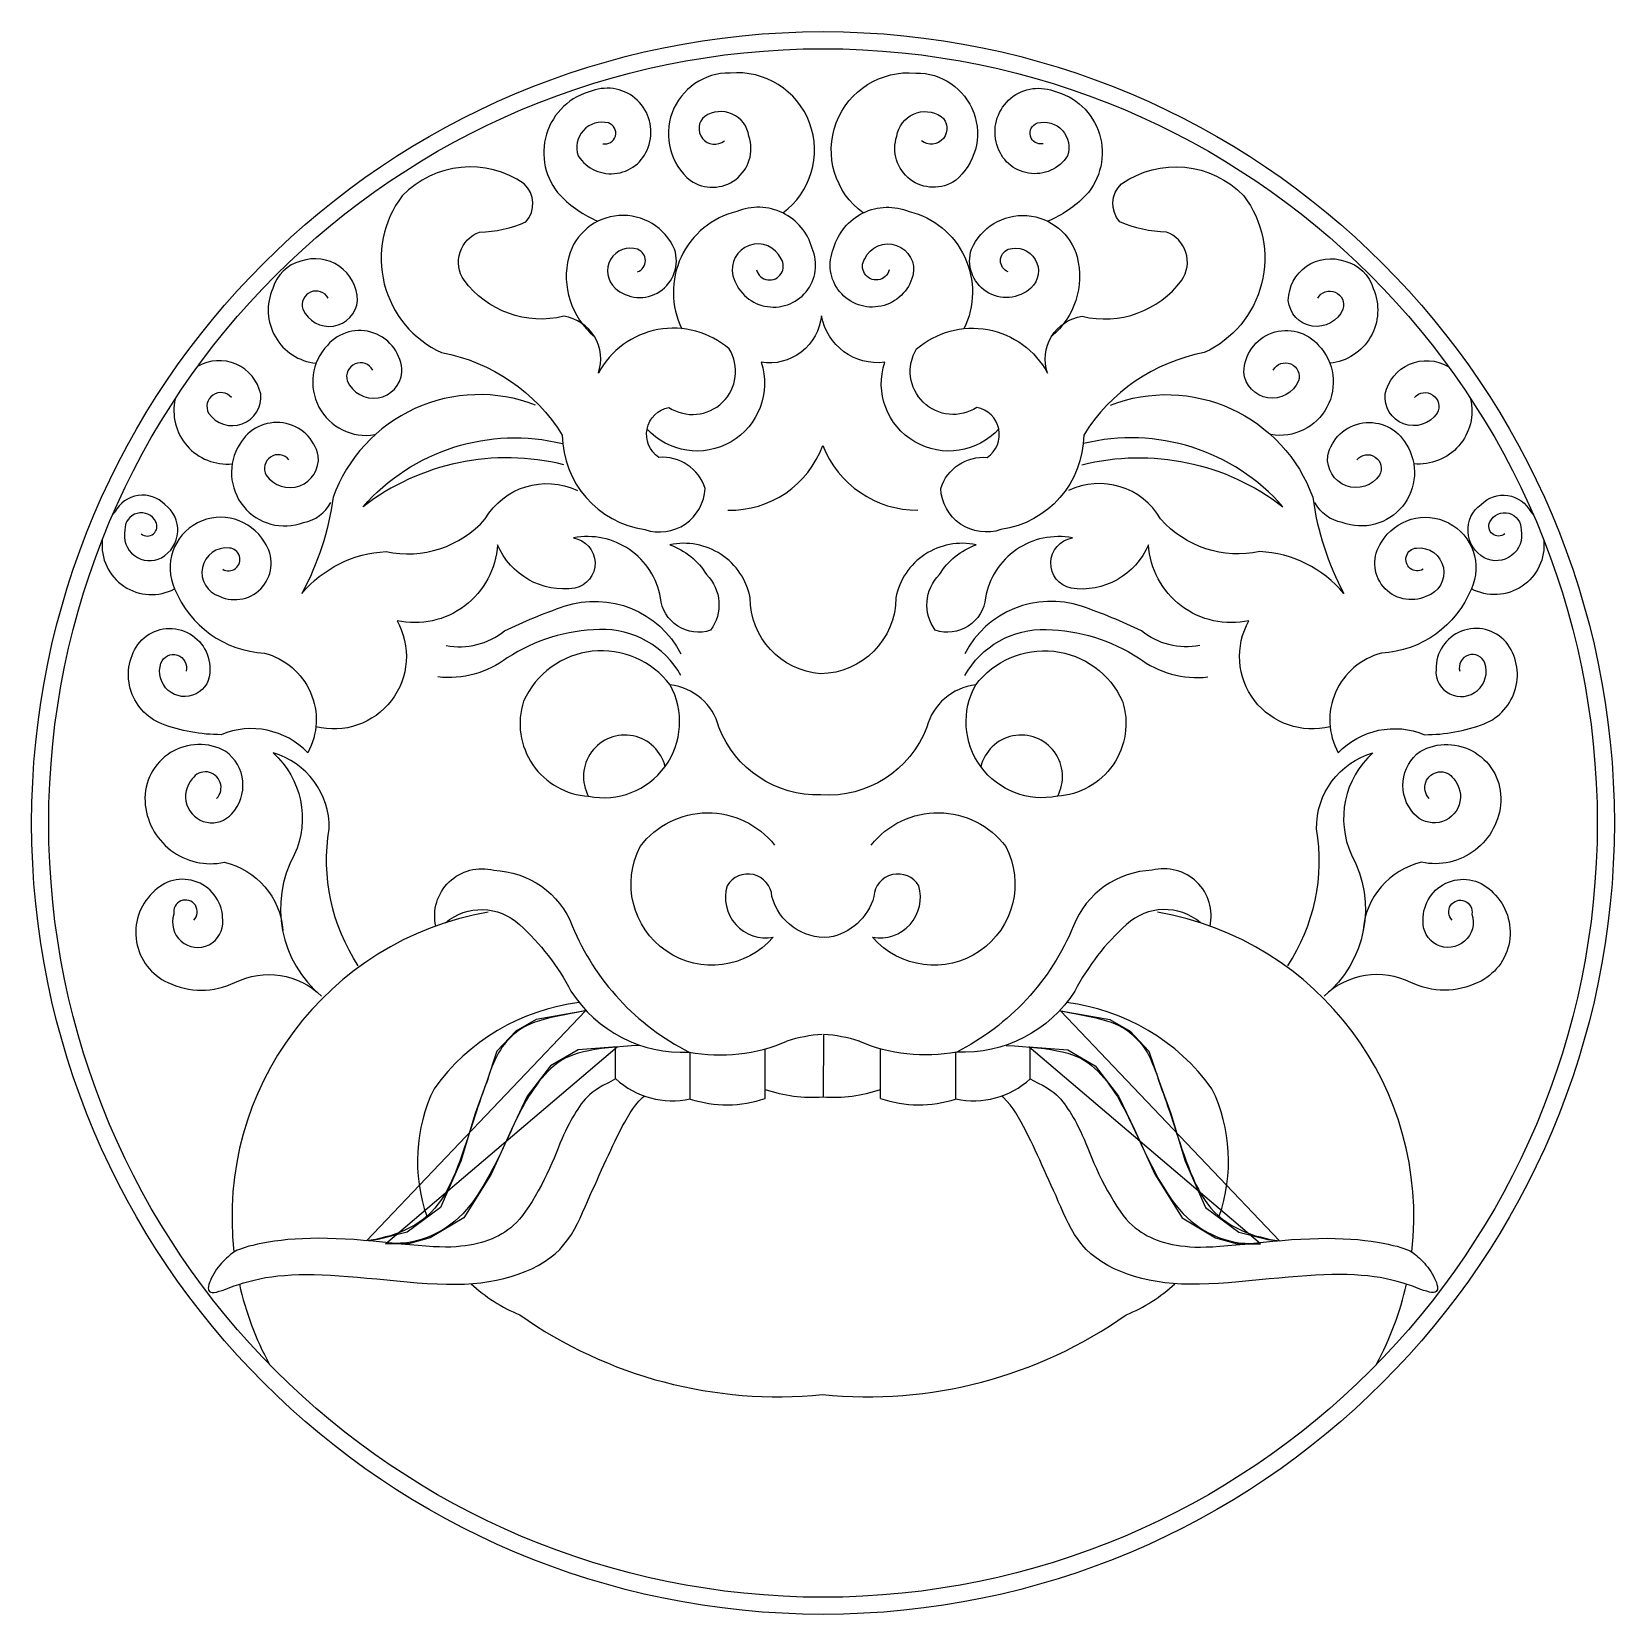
# Model space of a CAD drawing. Header units: metres. Extents: x 141.5 to 224.9, y 368.7 to 452.1.
import ezdxf

# ---------------------------------------------------------------- set-up
doc = ezdxf.new("R2010")
doc.units = ezdxf.units.M
doc.layers.add('3', color=3, linetype='Continuous')
doc.layers.add('4', color=4, linetype='Continuous')

msp = doc.modelspace()

# ---------------------------------------------------------------- linework, layer by layer
at = {"layer": '3'}
for p, q in [((183.23, 399.27), (183.2, 395.98)), ((172.28, 396.92), (172.28, 398.59)), ((180.16, 395.9), (180.16, 398.51)), ((186.23, 395.9), (186.23, 398.51)), ((194.11, 396.92), (194.11, 398.59)), ((176.21, 395.87), (176.21, 398.33)), ((190.19, 395.87), (190.19, 398.33))]:
    msp.add_line(p, q, dxfattribs=at)
for points in [[(181.08, 442.53, 0.76), (178.31, 449.89, 0.71), (176.22, 444.23, 0.72), (179.3, 446.57, 0.55), (176.97, 447.61, 0.99), (178.01, 446.32)], [(185.31, 442.53, -0.76), (188.08, 449.89, -0.71), (190.17, 444.23, -0.72), (187.09, 446.57, -0.55), (189.42, 447.61, -0.99), (188.38, 446.32)], [(171.6, 446.17, 0.95), (171.9, 447.26, 0.6), (170.31, 445.53, 0.65), (174.04, 446.12, 0.62), (171.05, 448.95, 0.57), (169.37, 443.44, 0.1), (171.35, 442.09)], [(194.79, 446.17, -0.95), (194.49, 447.26, -0.6), (196.08, 445.53, -0.65), (192.36, 446.12, -0.62), (195.34, 448.95, -0.57), (197.03, 443.44, -0.1), (195.04, 442.09)], [(179.7, 439.52, 1.17), (180.99, 440.11, 0.91), (178.46, 439.22, 1.08), (182.63, 440.66, 0.45), (178.66, 442.6, 0.48), (175.77, 436.42, 0.48)], [(186.69, 439.52, -1.17), (185.4, 440.11, -0.91), (187.93, 439.22, -1.08), (183.76, 440.66, -0.45), (187.74, 442.6, -0.48), (190.62, 436.42, -0.48)], [(173.44, 439.42, 0.68), (173.44, 440.61, 0.81), (172.25, 438.57, 0.77), (175.38, 440.61, 0.71), (169.81, 440.21, 0.29), (171.17, 436.01)], [(192.95, 439.42, -0.68), (192.95, 440.61, -0.81), (194.15, 438.57, -0.77), (191.02, 440.61, -0.71), (196.58, 440.21, -0.29), (195.22, 436.01)], [(157.15, 438.03, 0.91), (155.81, 437.46, 0.78), (158.69, 437.92, 0.51), (155.71, 439.99, 0.27), (154.23, 438.54, 0.51), (156.5, 434.61)], [(209.25, 438.03, -0.91), (210.58, 437.46, -0.78), (207.7, 437.92, -0.51), (210.68, 439.99, -0.27), (212.17, 438.54, -0.51), (209.89, 434.61)], [(192.46, 431.15, -0.81), (186.45, 434.66, -0.4), (183.12, 437.11, -0.43), (179.94, 434.66, -0.81), (173.93, 431.15)], [(159.49, 434.25, 0.91), (158.15, 433.68, 0.78), (161.03, 434.14, 0.69), (157.1, 435.55, 0.72), (159.6, 430.85)], [(206.91, 434.25, -0.91), (208.24, 433.68, -0.78), (205.36, 434.14, -0.69), (209.3, 435.55, -0.72), (206.79, 430.85)], [(152.05, 432.8, 0.91), (150.85, 431.98, 0.78), (153.59, 432.99, 0.51), (150.27, 434.44, 0.51)], [(214.34, 432.8, -0.91), (215.54, 431.98, -0.78), (212.8, 432.99, -0.51), (216.12, 434.44, -0.51)], [(149.09, 432.74, 0.51), (152.09, 429.31, 0.51)], [(168.06, 432.41, 0.42), (157.4, 427.55, -0.09), (155.76, 422.48, -0.21), (160.19, 424.69, 0.27), (165.41, 426.41, -0.39), (170.27, 427.91)], [(198.34, 432.41, -0.42), (208.99, 427.55, 0.09), (210.63, 422.48, 0.21), (206.2, 424.69, -0.27), (200.98, 426.41, 0.39), (196.12, 427.91)], [(217.3, 432.74, -0.51), (214.31, 429.31, -0.51)], [(155.08, 429.53, 0.91), (153.88, 428.72, 0.78), (156.62, 429.73, 0.69), (152.49, 430.35, 0.72), (155.85, 426.22, 0.23), (157.29, 427.28)], [(211.31, 429.53, -0.91), (212.51, 428.72, -0.78), (209.78, 429.73, -0.69), (213.91, 430.35, -0.72), (210.54, 426.22, -0.23), (209.1, 427.28)], [(169.56, 429.26, 0.23), (158.98, 427.05, -0.28), (169.49, 430.38)], [(178.19, 426.87, 0.32), (183.19, 430.28, 0.31), (188.2, 426.87, 0.31)], [(196.83, 429.26, -0.23), (207.42, 427.05, 0.28), (196.91, 430.38)], [(147.3, 425.62, 0.81), (148.07, 426.26, 0.81), (146.44, 425.83, 0.64), (148.37, 424.37, 0.55), (148.54, 427.17, 0.51), (145.92, 426.78, 0.02), (145.81, 426.65, 0.02)], [(219.1, 425.62, -0.81), (218.32, 426.26, -0.81), (219.96, 425.83, -0.64), (218.02, 424.37, -0.55), (217.85, 427.17, -0.51), (220.47, 426.78, -0.02), (220.59, 426.65, -0.02)], [(151.59, 423.76, 1.26), (151.94, 424.88, 0.91), (151.42, 422.34, 0.77), (153.79, 425.18, 0.95), (149.06, 422.73, 0.29), (153.79, 419.34, -0.49), (156.07, 414.1, 0.31), (151.51, 415.05, -0.09), (148.38, 415.62, -0.5), (147.22, 419.93, -0.7), (150.91, 418.49, -1.23), (148.34, 418.81, -0.97), (149.66, 418.39)], [(214.8, 423.76, -1.26), (214.45, 424.88, -0.91), (214.97, 422.34, -0.77), (212.61, 425.18, -0.95), (217.34, 422.73, -0.29), (212.61, 419.34, 0.49), (210.33, 414.1, -0.31), (214.88, 415.05, 0.09), (218.01, 415.62, 0.5), (219.17, 419.93, 0.7), (215.48, 418.49, 1.23), (218.05, 418.81, 0.97), (216.73, 418.39)], [(145.25, 425.29, 0.6), (149.06, 422.73)], [(209.9, 415.47, -0.66), (205.63, 421.05, -0.46), (200.34, 425.05, -0.34), (196.26, 422.76, -0.83), (196.33, 425.41, 0.42), (191.76, 422.26, -0.48), (189.11, 420.55, -0.37), (189.33, 423.48, -0.17), (191.26, 425.05, 0.42), (187.04, 422.26, -0.41), (183.07, 418.26, -0.39), (179.36, 422.26, 0.42), (175.14, 425.05, -0.17), (177.07, 423.48, -0.37), (177.28, 420.55, -0.48), (174.64, 422.26, 0.42), (170.06, 425.41, -0.83), (170.13, 422.76, -0.34), (166.06, 425.05, -0.46), (160.77, 421.05, -0.66), (156.49, 415.47)], [(221.15, 425.29, -0.6), (217.34, 422.73)], [(163.35, 419.74, 0.22), (166.43, 420.52, -0.03), (169.57, 421.81, -0.37), (175.72, 419.31)], [(203.04, 419.74, -0.22), (199.97, 420.52, 0.03), (196.82, 421.81, 0.37), (190.67, 419.31)], [(175.72, 418.17, 0.28), (171.43, 420.59, 0.14), (166.57, 419.09, -0.19), (162.92, 418.09)], [(190.67, 418.17, -0.28), (194.96, 420.59, -0.14), (199.82, 419.09, 0.19), (203.47, 418.09)], [(191.24, 417.67, 0.31), (188.67, 415.45, -0.33), (183.09, 411.88, -0.32), (177.72, 415.45, 0.31), (175.15, 417.67)], [(151.27, 411.69, 1.09), (149.99, 412.73, 1.01), (152.07, 410.89, 0.45), (151.75, 414.17, 0.59), (147.5, 411.53, 0.46), (151.67, 408.33, -0.33), (154.76, 404.74)], [(215.12, 411.69, -1.09), (216.41, 412.73, -1.01), (214.32, 410.89, -0.45), (214.64, 414.17, -0.59), (218.89, 411.53, -0.46), (214.72, 408.33, 0.33), (211.64, 404.74)], [(158.73, 402.88, -0.19), (157.2, 410.09, 0.34), (154.24, 414.09, -0.33), (155.36, 408.73, 0.36), (156.8, 401.28)], [(207.67, 402.88, 0.19), (209.19, 410.09, -0.34), (212.16, 414.09, 0.33), (211.03, 408.73, -0.36), (209.59, 401.28)], [(185.74, 409.24, -0.49), (192.82, 409.17, -0.89), (185.81, 404.38, 0.56), (188.24, 407.09, 0.74), (185.88, 406.53, -0.29), (183.52, 404.38, -0.36), (180.51, 406.53, 0.74), (178.15, 407.09, 0.56), (180.58, 404.38, -0.89), (173.58, 409.17, -0.49), (180.65, 409.24)], [(162.81, 404.97, -0.56), (165.86, 407.91, -0.3), (170, 404.98, 0.18), (176.15, 398.34, 0.15), (181.3, 398.91, 0.15)], [(203.58, 404.97, 0.56), (200.54, 407.91, 0.3), (196.39, 404.98, -0.18), (190.24, 398.34, -0.15), (185.09, 398.91, -0.15)], [(150.07, 405.28, 1.67), (149.02, 405.6, 1.23), (151.59, 405.28, 0.7), (147.9, 406.72, 0.53), (148.7, 402, 0.23), (152.23, 402, -0.32), (156.8, 401.28)], [(216.33, 405.28, -1.67), (217.37, 405.6, -1.23), (214.8, 405.28, -0.7), (218.49, 406.72, -0.53), (217.69, 402, -0.23), (214.16, 402, 0.32), (209.59, 401.28)], [(163.32, 405.15, -0.38), (167.22, 405.05, -0.09), (169.93, 401.55, 0.27), (176.15, 398.34, 0.27)], [(203.08, 405.15, 0.38), (199.18, 405.05, 0.09), (196.46, 401.55, -0.27), (190.24, 398.34, -0.27)]]:
    msp.add_lwpolyline(points, format="xyb", dxfattribs=at)
for points in [[(167.47, 444.05, 0.37), (161.04, 443.42, 0.48), (163.12, 435.17, -0.21), (169.47, 430.83, 0.37), (173.82, 425.85, 0.5), (176.99, 428.02, 0.35), (174.55, 429.65, -0.67), (175.09, 432.28, 0.8), (178.26, 435.36, 0.48), (171.37, 434.09, 0.47), (169.56, 437.08, -0.3), (164.3, 438.98, -0.49), (165.12, 441.52, 0.1), (167.56, 442.06, 0.41)], [(198.92, 444.05, -0.37), (205.36, 443.42, -0.48), (203.27, 435.17, 0.21), (196.93, 430.83, -0.37), (192.57, 425.85, -0.5), (189.4, 428.02, -0.35), (191.85, 429.65, 0.67), (191.3, 432.28, -0.8), (188.13, 435.36, -0.48), (195.02, 434.09, -0.47), (196.84, 437.08, 0.3), (202.09, 438.98, 0.49), (201.28, 441.52, -0.1), (198.83, 442.06, -0.41)], [(167.43, 416.81, 0.49), (170.86, 411.81, 0.64), (175.15, 417.67, 0.57)], [(198.97, 416.81, -0.49), (195.53, 411.81, -0.64), (191.24, 417.67, -0.57)]]:
    msp.add_lwpolyline(points, format="xyb", close=True, dxfattribs=at)
for points in [[(170.73, 400.52), (170.73, 400.52), (170.66, 400.51), (170.49, 400.47), (170.24, 400.43), (169.94, 400.37), (169.6, 400.3), (169.24, 400.23), (168.89, 400.15), (168.56, 400.07), (168.27, 399.99), (168.02, 399.91), (167.81, 399.82), (167.62, 399.74), (167.45, 399.65), (167.3, 399.56), (167.17, 399.47), (167.04, 399.37), (166.91, 399.26), (166.78, 399.14), (166.66, 399.02), (166.54, 398.89), (166.42, 398.75), (166.31, 398.61), (166.21, 398.45), (166.11, 398.29), (166.02, 398.12), (165.93, 397.94), (165.85, 397.75), (165.77, 397.56), (165.7, 397.37), (165.63, 397.17), (165.56, 396.97), (165.49, 396.76), (165.41, 396.56), (165.34, 396.35), (165.27, 396.14), (165.19, 395.92), (165.11, 395.69), (165.03, 395.46), (164.95, 395.22), (164.86, 394.96), (164.78, 394.69), (164.69, 394.41), (164.59, 394.12), (164.5, 393.83), (164.4, 393.53), (164.29, 393.22), (164.19, 392.91), (164.07, 392.6), (163.96, 392.29), (163.84, 391.99), (163.71, 391.69), (163.57, 391.39), (163.43, 391.11), (163.28, 390.84), (163.11, 390.58), (162.94, 390.34), (162.76, 390.11), (162.57, 389.91), (162.37, 389.72), (162.16, 389.54), (161.93, 389.38), (161.7, 389.23), (161.46, 389.1), (161.21, 388.97), (160.96, 388.86), (160.7, 388.76), (160.43, 388.67), (160.17, 388.6), (159.91, 388.53), (159.65, 388.47), (159.4, 388.43), (159.17, 388.4), (170.69, 400.51), (168.09, 400.05), (167.02, 399.44), (166.03, 398.38), (165.5, 396.78), (164.89, 395.1), (164.13, 392.59), (163.06, 390.15), (161.3, 388.85), (159.78, 388.47), (159.17, 388.4)], [(195.67, 400.52), (195.67, 400.52), (195.74, 400.51), (195.91, 400.47), (196.15, 400.43), (196.45, 400.37), (196.79, 400.3), (197.15, 400.23), (197.5, 400.15), (197.83, 400.07), (198.12, 399.99), (198.37, 399.91), (198.59, 399.82), (198.78, 399.74), (198.94, 399.65), (199.09, 399.56), (199.23, 399.47), (199.36, 399.37), (199.48, 399.26), (199.61, 399.14), (199.73, 399.02), (199.85, 398.89), (199.97, 398.75), (200.08, 398.61), (200.19, 398.45), (200.28, 398.29), (200.38, 398.12), (200.46, 397.94), (200.54, 397.75), (200.62, 397.56), (200.69, 397.37), (200.77, 397.17), (200.84, 396.97), (200.91, 396.76), (200.98, 396.56), (201.05, 396.35), (201.13, 396.14), (201.2, 395.92), (201.28, 395.69), (201.36, 395.46), (201.45, 395.22), (201.53, 394.96), (201.62, 394.69), (201.71, 394.41), (201.8, 394.12), (201.9, 393.83), (202, 393.53), (202.1, 393.22), (202.21, 392.91), (202.32, 392.6), (202.44, 392.29), (202.56, 391.99), (202.69, 391.69), (202.82, 391.39), (202.97, 391.11), (203.12, 390.84), (203.28, 390.58), (203.45, 390.34), (203.63, 390.11), (203.82, 389.91), (204.03, 389.72), (204.24, 389.54), (204.46, 389.38), (204.69, 389.23), (204.93, 389.1), (205.18, 388.97), (205.44, 388.86), (205.7, 388.76), (205.96, 388.67), (206.23, 388.6), (206.49, 388.53), (206.74, 388.47), (206.99, 388.43), (207.23, 388.4), (195.71, 400.51), (198.3, 400.05), (199.37, 399.44), (200.36, 398.38), (200.9, 396.78), (201.51, 395.1), (202.27, 392.59), (203.34, 390.15), (205.09, 388.85), (206.62, 388.47), (207.23, 388.4)], [(173.55, 398.69), (173.55, 398.69), (173.11, 398.66), (172.69, 398.63), (172.29, 398.59), (171.9, 398.56), (171.54, 398.52), (171.19, 398.47), (170.87, 398.41), (170.58, 398.35), (170.31, 398.28), (170.06, 398.2), (169.83, 398.11), (169.62, 398.01), (169.42, 397.89), (169.24, 397.77), (169.06, 397.63), (168.89, 397.49), (168.73, 397.33), (168.57, 397.16), (168.41, 396.98), (168.26, 396.8), (168.11, 396.6), (167.97, 396.4), (167.83, 396.2), (167.7, 395.99), (167.57, 395.78), (167.45, 395.56), (167.33, 395.35), (167.22, 395.12), (167.1, 394.89), (166.99, 394.66), (166.87, 394.41), (166.76, 394.16), (166.64, 393.9), (166.51, 393.63), (166.38, 393.35), (166.25, 393.07), (166.11, 392.78), (165.97, 392.49), (165.82, 392.2), (165.66, 391.91), (165.5, 391.62), (165.34, 391.34), (165.17, 391.06), (164.99, 390.78), (164.81, 390.52), (164.62, 390.27), (164.42, 390.04), (164.23, 389.82), (164.02, 389.62), (163.82, 389.44), (163.61, 389.27), (163.4, 389.12), (163.18, 388.98), (162.96, 388.86), (162.75, 388.75), (162.53, 388.65), (162.31, 388.56), (162.09, 388.48), (161.85, 388.41), (161.59, 388.35), (161.29, 388.3), (160.96, 388.27), (160.59, 388.25), (160.16, 388.24), (172.36, 398.61), (170.3, 398.45), (168.85, 397.62), (167.63, 396.02), (166.8, 394.26), (165.73, 391.9), (164.28, 389.61), (162.52, 388.55), (161.38, 388.24), (160.16, 388.24)], [(192.84, 398.69), (192.84, 398.69), (193.28, 398.66), (193.7, 398.63), (194.11, 398.59), (194.49, 398.56), (194.86, 398.52), (195.2, 398.47), (195.52, 398.41), (195.82, 398.35), (196.09, 398.28), (196.34, 398.2), (196.56, 398.11), (196.78, 398.01), (196.97, 397.89), (197.16, 397.77), (197.33, 397.63), (197.5, 397.49), (197.67, 397.33), (197.83, 397.16), (197.98, 396.98), (198.14, 396.8), (198.28, 396.6), (198.43, 396.4), (198.56, 396.2), (198.7, 395.99), (198.82, 395.78), (198.94, 395.56), (199.06, 395.35), (199.18, 395.12), (199.29, 394.89), (199.4, 394.66), (199.52, 394.41), (199.64, 394.16), (199.76, 393.9), (199.88, 393.63), (200.01, 393.35), (200.15, 393.07), (200.28, 392.78), (200.43, 392.49), (200.58, 392.2), (200.73, 391.91), (200.89, 391.62), (201.06, 391.34), (201.23, 391.06), (201.41, 390.78), (201.59, 390.52), (201.78, 390.27), (201.97, 390.04), (202.17, 389.82), (202.37, 389.62), (202.58, 389.44), (202.79, 389.27), (203, 389.12), (203.21, 388.98), (203.43, 388.86), (203.65, 388.75), (203.86, 388.65), (204.08, 388.56), (204.31, 388.48), (204.55, 388.41), (204.81, 388.35), (205.1, 388.3), (205.43, 388.27), (205.81, 388.25), (206.23, 388.24), (194.03, 398.61), (196.09, 398.45), (197.54, 397.62), (198.76, 396.02), (199.6, 394.26), (200.67, 391.9), (202.12, 389.61), (203.87, 388.55), (205.01, 388.24), (206.23, 388.24)], [(172.28, 396.92), (171.9, 396.72), (171.6, 396.57), (171.38, 396.44), (171.2, 396.32), (171.04, 396.21), (170.91, 396.09), (170.78, 395.97), (170.67, 395.85), (170.57, 395.73), (170.47, 395.61), (170.38, 395.48), (170.29, 395.34), (170.2, 395.2), (170.11, 395.05), (170.01, 394.9), (169.92, 394.73), (169.83, 394.56), (169.73, 394.37), (169.64, 394.18), (169.54, 393.97), (169.45, 393.75), (169.35, 393.52), (169.25, 393.27), (169.15, 393.02), (169.04, 392.75), (168.92, 392.48), (168.8, 392.2), (168.66, 391.91), (168.52, 391.62), (168.37, 391.33), (168.21, 391.03), (168.05, 390.75), (167.88, 390.47), (167.71, 390.21), (167.54, 389.96), (167.38, 389.74), (167.22, 389.54), (167.06, 389.37), (166.91, 389.22), (166.76, 389.08), (166.6, 388.97), (166.44, 388.86), (166.29, 388.76), (166.12, 388.67), (165.95, 388.59), (165.78, 388.51), (165.59, 388.44), (165.4, 388.37), (165.21, 388.31), (165.01, 388.26), (164.8, 388.21), (164.58, 388.17), (164.36, 388.13), (164.13, 388.11), (163.88, 388.09), (163.61, 388.07), (163.32, 388.07), (163.01, 388.08), (162.67, 388.09), (162.29, 388.12), (161.89, 388.15), (161.45, 388.19), (160.99, 388.23), (160.51, 388.28), (160.01, 388.33), (159.52, 388.38), (159.01, 388.42), (158.52, 388.46), (158.03, 388.49), (157.56, 388.51), (157.1, 388.52), (156.65, 388.53), (156.22, 388.52), (155.8, 388.51), (155.4, 388.49), (155.02, 388.46), (154.66, 388.42), (154.32, 388.38), (154, 388.33), (153.7, 388.27), (153.43, 388.22), (153.18, 388.16), (152.96, 388.11), (152.77, 388.05), (152.61, 388), (152.47, 387.95), (152.36, 387.91), (152.26, 387.86), (152.17, 387.81), (152.1, 387.75), (152.02, 387.7), (151.95, 387.63), (151.87, 387.56), (151.79, 387.49), (151.7, 387.4), (151.61, 387.31), (151.53, 387.22), (151.44, 387.12), (151.36, 387.01), (151.27, 386.9), (151.19, 386.78), (151.12, 386.66), (151.05, 386.54), (150.99, 386.42), (150.94, 386.31), (150.89, 386.2), (150.86, 386.09), (150.84, 386), (150.83, 385.91), (150.84, 385.84), (150.86, 385.78), (150.9, 385.73), (150.96, 385.7), (151.04, 385.68), (151.14, 385.68), (151.26, 385.7), (151.41, 385.74), (151.57, 385.79), (151.76, 385.86), (151.97, 385.94), (152.19, 386.02), (152.44, 386.1), (152.69, 386.18), (152.96, 386.26), (153.25, 386.33), (153.54, 386.4), (153.85, 386.46), (154.17, 386.51), (154.5, 386.55), (154.85, 386.58), (155.22, 386.6), (155.6, 386.62), (155.99, 386.62), (156.4, 386.62), (156.82, 386.61), (157.26, 386.59), (157.72, 386.56), (158.19, 386.52), (158.68, 386.48), (159.18, 386.44), (159.7, 386.39), (160.23, 386.34), (160.76, 386.29), (161.3, 386.24), (161.83, 386.19), (162.36, 386.15), (162.88, 386.13), (163.38, 386.11), (163.86, 386.11), (164.32, 386.12), (164.76, 386.15), (165.19, 386.19), (165.61, 386.25), (166.01, 386.32), (166.4, 386.41), (166.78, 386.52), (167.15, 386.64), (167.52, 386.78), (167.86, 386.93), (168.2, 387.1), (168.51, 387.29), (168.81, 387.5), (169.09, 387.72), (169.34, 387.95), (169.56, 388.2), (169.77, 388.46), (169.95, 388.74), (170.11, 389.02), (170.27, 389.31), (170.41, 389.6), (170.54, 389.89), (170.67, 390.19), (170.8, 390.47), (170.93, 390.76), (171.05, 391.04), (171.18, 391.32), (171.3, 391.59), (171.42, 391.86), (171.54, 392.13), (171.66, 392.4), (171.78, 392.66), (171.9, 392.91), (172.02, 393.17), (172.14, 393.42), (172.26, 393.67), (172.38, 393.92), (172.5, 394.16), (172.63, 394.41), (172.76, 394.65), (172.9, 394.89), (173.04, 395.13), (173.19, 395.35), (173.35, 395.56), (173.51, 395.76), (173.7, 395.94), (173.79, 396.01)], [(194.11, 396.92), (194.5, 396.72), (194.79, 396.57), (195.02, 396.44), (195.19, 396.32), (195.35, 396.21), (195.49, 396.09), (195.61, 395.97), (195.72, 395.85), (195.82, 395.73), (195.92, 395.61), (196.01, 395.48), (196.1, 395.34), (196.19, 395.2), (196.29, 395.05), (196.38, 394.9), (196.47, 394.73), (196.57, 394.56), (196.66, 394.37), (196.76, 394.18), (196.85, 393.97), (196.95, 393.75), (197.04, 393.52), (197.14, 393.27), (197.25, 393.02), (197.36, 392.75), (197.47, 392.48), (197.6, 392.2), (197.73, 391.91), (197.87, 391.62), (198.03, 391.33), (198.18, 391.03), (198.35, 390.75), (198.51, 390.47), (198.68, 390.21), (198.85, 389.96), (199.01, 389.74), (199.17, 389.54), (199.33, 389.37), (199.48, 389.22), (199.64, 389.08), (199.79, 388.97), (199.95, 388.86), (200.11, 388.76), (200.27, 388.67), (200.44, 388.59), (200.62, 388.51), (200.8, 388.44), (200.99, 388.37), (201.18, 388.31), (201.39, 388.26), (201.59, 388.21), (201.81, 388.17), (202.03, 388.13), (202.27, 388.11), (202.52, 388.09), (202.78, 388.07), (203.07, 388.07), (203.38, 388.08), (203.72, 388.09), (204.1, 388.12), (204.51, 388.15), (204.94, 388.19), (205.41, 388.23), (205.89, 388.28), (206.38, 388.33), (206.88, 388.38), (207.38, 388.42), (207.87, 388.46), (208.36, 388.49), (208.83, 388.51), (209.29, 388.52), (209.74, 388.53), (210.17, 388.52), (210.59, 388.51), (210.99, 388.49), (211.37, 388.46), (211.73, 388.42), (212.07, 388.38), (212.39, 388.33), (212.69, 388.27), (212.96, 388.22), (213.21, 388.16), (213.43, 388.11), (213.62, 388.05), (213.78, 388), (213.92, 387.95), (214.03, 387.91), (214.13, 387.86), (214.22, 387.81), (214.3, 387.75), (214.37, 387.7), (214.45, 387.63), (214.52, 387.56), (214.61, 387.49), (214.69, 387.4), (214.78, 387.31), (214.87, 387.22), (214.95, 387.12), (215.04, 387.01), (215.12, 386.9), (215.2, 386.78), (215.27, 386.66), (215.34, 386.54), (215.4, 386.42), (215.46, 386.31), (215.5, 386.2), (215.53, 386.09), (215.55, 386), (215.56, 385.91), (215.55, 385.84), (215.53, 385.78), (215.49, 385.73), (215.43, 385.7), (215.35, 385.68), (215.25, 385.68), (215.13, 385.7), (214.99, 385.74), (214.82, 385.79), (214.63, 385.86), (214.42, 385.94), (214.2, 386.02), (213.96, 386.1), (213.7, 386.18), (213.43, 386.26), (213.15, 386.33), (212.85, 386.4), (212.54, 386.46), (212.22, 386.51), (211.89, 386.55), (211.54, 386.58), (211.18, 386.6), (210.8, 386.62), (210.4, 386.62), (209.99, 386.62), (209.57, 386.61), (209.13, 386.59), (208.67, 386.56), (208.2, 386.52), (207.72, 386.48), (207.21, 386.44), (206.7, 386.39), (206.17, 386.34), (205.63, 386.29), (205.1, 386.24), (204.56, 386.19), (204.03, 386.15), (203.52, 386.13), (203.02, 386.11), (202.54, 386.11), (202.07, 386.12), (201.63, 386.15), (201.2, 386.19), (200.79, 386.25), (200.38, 386.32), (199.99, 386.41), (199.61, 386.52), (199.24, 386.64), (198.88, 386.78), (198.53, 386.93), (198.2, 387.1), (197.88, 387.29), (197.58, 387.5), (197.31, 387.72), (197.06, 387.95), (196.83, 388.2), (196.63, 388.46), (196.44, 388.74), (196.28, 389.02), (196.13, 389.31), (195.99, 389.6), (195.85, 389.89), (195.72, 390.19), (195.59, 390.47), (195.47, 390.76), (195.34, 391.04), (195.22, 391.32), (195.09, 391.59), (194.97, 391.86), (194.85, 392.13), (194.73, 392.4), (194.61, 392.66), (194.49, 392.91), (194.37, 393.17), (194.26, 393.42), (194.14, 393.67), (194.01, 393.92), (193.89, 394.16), (193.76, 394.41), (193.63, 394.65), (193.5, 394.89), (193.36, 395.13), (193.21, 395.35), (193.05, 395.56), (192.88, 395.76), (192.7, 395.94), (192.6, 396.01)]]:
    msp.add_lwpolyline(points, dxfattribs=at)
msp.add_circle((183.2, 410.4), 40.77, dxfattribs=at)
for centre, radius, start, end in [((172.77, 412.85), 2.18, 13.46, 208.76), ((193.63, 412.85), 2.18, 331.24, 166.54), ((183.71, 391.4), 7.89, 93.98, 107.77), ((182.69, 391.4), 7.89, 72.23, 86.02), ((175.26, 400.18), 4.41, 227.64, 282.44), ((191.14, 400.18), 4.41, 257.56, 312.36), ((178.14, 401.82), 6.26, 252.01, 288.8), ((182.62, 403.57), 7.61, 251.1, 274.31), ((183.77, 403.57), 7.61, 265.69, 288.9), ((188.25, 401.82), 6.26, 251.2, 287.99)]:
    msp.add_arc(centre, radius, start, end, dxfattribs=at)
at = {"layer": '4'}
for points in [[(170.36, 400.94, 0.21), (162.72, 396.41, 0.2), (162.34, 389.69)], [(204.06, 389.69, 0.2), (203.68, 396.41, 0.21), (196.03, 400.94, 0.21)], [(164.67, 386.14, 0.09), (167.23, 384.5, 0.18), (183.17, 380.3, 0.18), (199.17, 384.5, 0.09), (201.73, 386.14)]]:
    msp.add_lwpolyline(points, format="xyb", dxfattribs=at)
msp.add_circle((183.2, 410.4), 41.67, dxfattribs=at)
for centre, start, end in [((168.37, 389.66), 99.89, 186.5), ((198.02, 389.66), 353.5, 80.11), ((168.37, 389.66), 192.57, 208.41), ((198.02, 389.66), 331.59, 347.43)]:
    msp.add_arc(centre, 16.29, start, end, dxfattribs=at)

doc.saveas('drawing.dxf')
